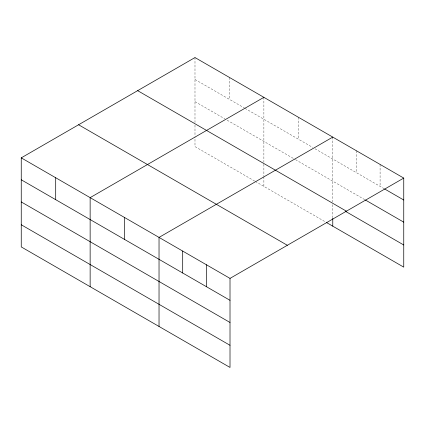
<?xml version="1.0" encoding="UTF-8"?>
<svg xmlns="http://www.w3.org/2000/svg" width="425" height="425" viewBox="0 0 425 425"><rect width="100%" height="100%" fill="white"/><g stroke="black" fill="none" stroke-linecap="round" stroke-linejoin="round"><path stroke-width="0.32" stroke-dasharray="2.12 1.59" d="M194.99 79.48L244.364 107.982M244.938 108.317L312.678 147.427M314.973 148.75L384.035 188.62M194.99 101.633L224.841 118.867M227.141 120.195L294.881 159.306M295.455 159.635L364.878 199.718M254.697 181.082L194.99 146.609L194.99 136.839M255.271 181.411L325.885 222.179M380.088 164.422L380.088 186.347M356.432 150.763L356.432 172.688M332.77 137.105L332.77 202.05M332.77 204.659L332.77 217.69M298.329 117.215L298.329 139.14M263.882 97.33L263.882 162.276M263.882 164.231L263.882 175.961M263.882 176.609L263.882 186.384M229.436 77.44L229.436 99.365M194.99 57.556L194.99 122.501M194.99 125.109L194.99 136.186"/><path stroke-width="0.64" d="M21.25 157.861L230.01 278.391L230.01 367.444L21.25 246.92L21.25 157.861L194.99 57.556L403.75 178.08L403.75 267.139L326.458 222.514M263.882 97.33L90.142 197.636L90.142 286.694M332.77 137.105L159.03 237.41L159.03 326.464M230.01 278.391L403.75 178.08M384.598 188.95L403.75 200.005M365.447 200.042L403.75 222.158M137.657 90.658L346.418 211.183M345.727 211.485L403.75 244.986M78.582 124.759L287.342 245.289M21.25 179.786L230.01 300.316M21.25 201.939L230.01 322.469M21.25 224.767L230.01 345.291M332.77 218.338L332.77 226.158M206.348 264.727L206.348 286.652M182.692 251.069L182.692 272.993M124.589 217.526L124.589 239.445M55.696 177.751L55.696 199.676"/></g></svg>
